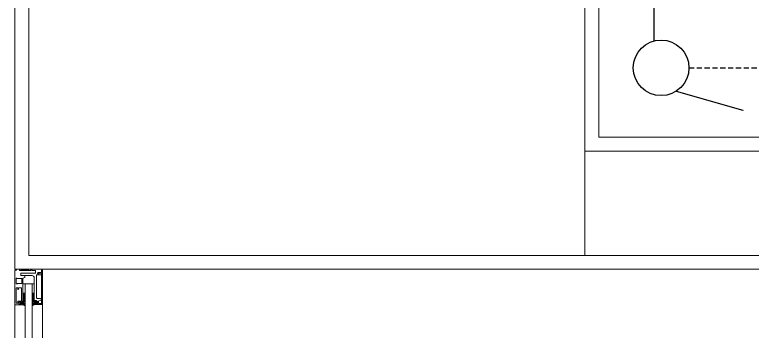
# Model space of a CAD drawing. Extents: x -1439 to 34962, y -872 to 8330.
# Drawn here: x 3598.8 to 3704.9, y 1001.6 to 1047.1 of the extents above; entities that cross this region are included whole.
import ezdxf

# ---------------------------------------------------------------- set-up
doc = ezdxf.new("R2010")
doc.units = 0
doc.linetypes.add('HIDDEN', pattern=[0.375, 0.25, -0.125])
doc.layers.get('0').update_dxf_attribs({"color": 9, "lineweight": 9})
for name, color, linetype, lineweight in [('0 @ 1', 9, 'Continuous', 9), ('00', 9, 'Continuous', 9), ('01', 9, 'Continuous', 9), ('06D', 9, 'Continuous', 9), ('10', 9, 'Continuous', 9), ('14', 9, 'Continuous', 9), ('15', 9, 'Continuous', 9), ('E-KABLO', 7, 'Continuous', 30)]:
    doc.layers.add(name, color=color, linetype=linetype, lineweight=lineweight)
pattern_1 = [(225, (-604.72494, -2171.82614), (-0.0883883476, 0.0883883476), []), (135, (-604.72494, -2171.82614), (0.0883883476, 0.0883883476), [])]

# ---------------------------------------------------------------- blocks, each defined once
blk = doc.blocks.new('p-kolon-80x80-vw')
at = {"layer": '01'}
blk.add_lwpolyline([(-40, -40), (-40, 40), (40, 40), (40, -40)], close=True, dxfattribs=at)
blk = doc.blocks.new('p-strahle-alüminyumdoğramaprofili')
at = {"layer": '10'}
h = blk.add_hatch(dxfattribs=at)
h.set_pattern_fill('NET', color=256, angle=315, style=0)
h.set_pattern_definition(pattern_1)
h.paths.add_polyline_path([(-4.62, 2.65), (-4.68, 2.65), (-4.72, 2.75), (-4.72, 2.8), (-4.69, 2.8), (-4.69, 2.92), (-4.98, 2.92), (-4.98, 2.8), (-4.95, 2.8), (-4.99, 2.65), (-5.08, 2.66), (-5.25, 2.28), (-5.14, 2.28), (-5.14, 2.33), (-4.98, 2.52, 0.2599), (-4.9, 2.28), (-4.66, 2.28, 0.382682)])
h.paths.add_polyline_path([(-4.86, 2.52), (-4.67, 2.52, -2.16717)], flags=16)
h = blk.add_hatch(dxfattribs=at)
h.set_pattern_fill('NET', color=256, angle=315, style=0)
h.set_pattern_definition([(225, (-608.45214, -2173.53612), (-0.0883883476, 0.0883883476), []), (135, (-608.45214, -2173.53612), (0.0883883476, 0.0883883476), [])])
h.paths.add_polyline_path([(-3.45, 2.28), (-3.45, 2.57), (-4.49, 2.57), (-4.49, 2.28)])
h = blk.add_hatch(dxfattribs=at)
h.set_pattern_fill('NET', color=256, angle=315, style=0)
h.set_pattern_definition(pattern_1)
h.paths.add_polyline_path([(-4.62, 0.88), (-4.68, 0.88), (-4.72, 0.77), (-4.72, 0.73), (-4.69, 0.73), (-4.69, 0.6), (-4.98, 0.6), (-4.98, 0.73), (-4.95, 0.73), (-4.99, 0.88), (-5.08, 0.87), (-5.25, 1.24), (-5.14, 1.24), (-5.14, 1.2), (-4.98, 1.01, -0.2599), (-4.9, 1.24), (-4.66, 1.24, -0.382682)])
h.paths.add_polyline_path([(-4.86, 1), (-4.67, 1, 2.16717)], flags=16)
h = blk.add_hatch(dxfattribs=at)
h.set_pattern_fill('NET', color=256, angle=315, style=0)
h.set_pattern_definition([(225, (-608.45214, -2180.04526), (-0.0883883476, 0.0883883476), []), (135, (-608.45214, -2180.04526), (0.0883883476, 0.0883883476), [])])
h.paths.add_polyline_path([(-3.45, 0.93), (-3.45, 1.24), (-4.49, 1.24), (-4.49, 0.93)])
h = blk.add_hatch(dxfattribs=at)
h.set_pattern_fill('NET', color=256, angle=315, style=0)
h.set_pattern_definition([(225, (-629.50454, -2177.58922), (-0.0883883476, 0.0883883476), []), (135, (-629.50454, -2177.58922), (0.0883883476, 0.0883883476), [])])
h.paths.add_polyline_path([(0, 0.68), (0, 1.75), (-0.18, 1.75), (-0.18, 0.68)])
for points in [[(-4.92, 3.6), (-4.92, 3.16), (-4.61, 3.16), (-4.61, 2.87), (-4.52, 2.87), (-4.62, 2.65), (-4.68, 2.65), (-4.72, 2.75), (-4.72, 2.8), (-4.69, 2.8), (-4.69, 3.05), (-4.98, 3.05), (-4.98, 2.8), (-4.95, 2.8), (-4.99, 2.65), (-5.08, 2.66), (-5.07, 3.76), (-0.11, 3.76)], [(-5.08, 2.66), (-5.25, 2.28)], [(-4.98, 2.52), (-5.14, 2.33), (-5.14, 2.28)], [(-4.69, 2.92), (-4.98, 2.92)], [(-4.52, 2.87), (-4.49, 2.87), (-4.49, 2.26)], [(-3.45, 2.26), (-3.45, 2.57)], [(-2.08, 0.93), (-2.08, 2.57)], [(-5.09, 0.88), (-5.25, 1.24)], [(-4.98, 1.01), (-5.14, 1.2), (-5.14, 1.24)], [(-4.49, 0.93), (-4.49, 0.93), (-4.49, 1.26)], [(-3.45, 1.26), (-3.45, 0.93)], [(-0.18, 0.68), (0, 0.68), (0, 1.75)], [(-0.18, 1.75), (0, 1.75)], [(-4.71, 0.6), (-4.98, 0.6)], [(-2.83, 0.2), (-2.67, 0.2), (-2.67, -0.04), (-4.87, -0.04), (-4.87, 0.19), (-4.57, 0.19), (-4.57, 0.73), (-2.67, 0.73)]]:
    blk.add_lwpolyline(points, dxfattribs=at)
for points in [[(-0.57, 3.26), (-0.57, 3.62), (-4.89, 3.62), (-4.89, 3.65, 0.561743), (-4.97, 3.66, 0.595966), (-4.92, 3.6, -2.204878)], [(-4.61, 2.87), (-4.49, 3.45, -0.833203), (-4.18, 3.44, -0.447088)], [(-4.18, 3.44), (-4.18, 2.99, 0.414214), (-4.07, 2.89), (-0.82, 2.89), (-0.82, 3.62)], [(-0.11, 3.76), (-0.11, 3.62), (-0.45, 3.62), (-0.45, 3.14, -1), (-0.66, 3.14)], [(-0.66, 3.14, -0.305404), (-0.57, 3.26, -5.773092)], [(-4.67, 2.52), (-4.86, 2.52, 1)], [(-4.49, 2.57), (-1.23, 2.57, -0.414214), (-0.9, 2.25), (-0.9, 1.22)], [(-4.67, 1), (-4.86, 1, -1)], [(-2.67, 0.73), (-2.67, 0.32), (-2.83, 0.32, 1), (-2.83, 0.2, -1)]]:
    blk.add_lwpolyline(points, format="xyb", dxfattribs=at)
for points in [[(-0.18, 2.74), (-0.18, 2.21), (0, 2.21), (0, 2.08), (-0.18, 2.08), (-0.18, 0.43), (0, 0.43), (0, 0), (-0.12, 0), (-0.12, -0.24), (-5.09, -0.24), (-5.09, 0.88), (-4.98, 0.88), (-4.94, 0.7), (-4.99, 0.7), (-4.99, 0.33), (-4.71, 0.33), (-4.71, 0.88), (-4.56, 0.88), (-4.52, 0.93), (-1.28, 0.93), (-1.2, 1.22), (-0.9, 1.22), (-0.9, 0.62), (-0.58, 0.62), (-0.58, 2.74)], [(-2.03, 0.78), (-1.35, 0.78), (-1.35, 0.08), (-1.28, 0.04), (-1.28, -0.04), (-2.09, -0.04), (-2.09, 0.1), (-2.03, 0.15)]]:
    blk.add_lwpolyline(points, close=True, dxfattribs=at)
for centre, radius, start, end in [((-4.73, 2.47), 0.253, 168.6676, 234.1258), ((-4.77, 2.44), 0.125, 139.5402, 40.4598), ((-4.84, 2.48), 0.273, 305.9738, 36.4289), ((-4.73, 1.06), 0.253, 125.8742, 191.3324), ((-4.77, 1.08), 0.125, 319.5402, 220.4598), ((-4.84, 1.04), 0.273, 323.5711, 54.0262)]:
    blk.add_arc(centre, radius, start, end, dxfattribs=at)
blk = doc.blocks.new('*U713')
at = {"layer": '06D'}
for points in [[(4.95, 4), (245.93, 4)], [(4.95, 0), (245.91, 0)]]:
    blk.add_lwpolyline(points, dxfattribs=at)
at = {"layer": '15'}
for points in [[(1.96, 2.5), (248.92, 2.5)], [(248.92, 1.5), (1.96, 1.5)]]:
    blk.add_lwpolyline(points, dxfattribs=at)
at = {"layer": '0 @ 1', "linetype": 'Continuous', "xscale": -1}
blk.add_blockref('p-strahle-alüminyumdoğramaprofili', (-0.12, 0.24), dxfattribs=at)

msp = doc.modelspace()

# ---------------------------------------------------------------- linework, layer by layer
at = {"layer": '00'}
msp.add_lwpolyline([(3680.84, 1027.5), (4015.84, 1027.5), (4015.84, 1352.5), (4030.84, 1352.5), (4030.84, 1012.5), (3680.84, 1012.5)], close=True, dxfattribs=at)
at = {"layer": '14'}
for points in [[(3608.84, 1094.5), (3682.83, 1094.5), (3682.84, 1029.5), (4013.84, 1029.5), (4013.84, 1354.5), (4032.84, 1354.5), (4032.84, 1010.5), (3682.84, 1010.5)], [(3682.84, 1010.5), (3682.84, 1010.5), (3598.84, 1010.5), (3598.84, 1092.5), (3598.84, 1092.5)]]:
    msp.add_lwpolyline(points, dxfattribs=at)
at = {"layer": 'E-KABLO', "color": 6, "ltscale": 40}
msp.add_line((3690.73, 1142.85), (3690.73, 1043.33), dxfattribs=at)
at = {"layer": 'E-KABLO', "color": 6, "linetype": 'HIDDEN', "ltscale": 3}
msp.add_line((3695.79, 1039.47), (3743.33, 1039.47), dxfattribs=at)
at = {"layer": 'E-KABLO', "color": 6}
msp.add_circle((3691.79, 1039.47), 4, dxfattribs=at)
at = {"layer": 'E-KABLO', "color": 6, "linetype": 'HIDDEN', "ltscale": 40}
msp.add_spline([(3693.94, 1036.1), (3824.54, 975.07), (3844.41, 755.57), (3853.5, 617.98), (3858.34, 610.88)], degree=3, dxfattribs=at)

# ---------------------------------------------------------------- block references
msp.add_blockref('p-kolon-80x80-vw', (3640.84, 1052.5))
at = {"linetype": 'Continuous', "rotation": 270}
msp.add_blockref('*U713', (3598.84, 1010.38), dxfattribs=at)

doc.saveas('drawing.dxf')
